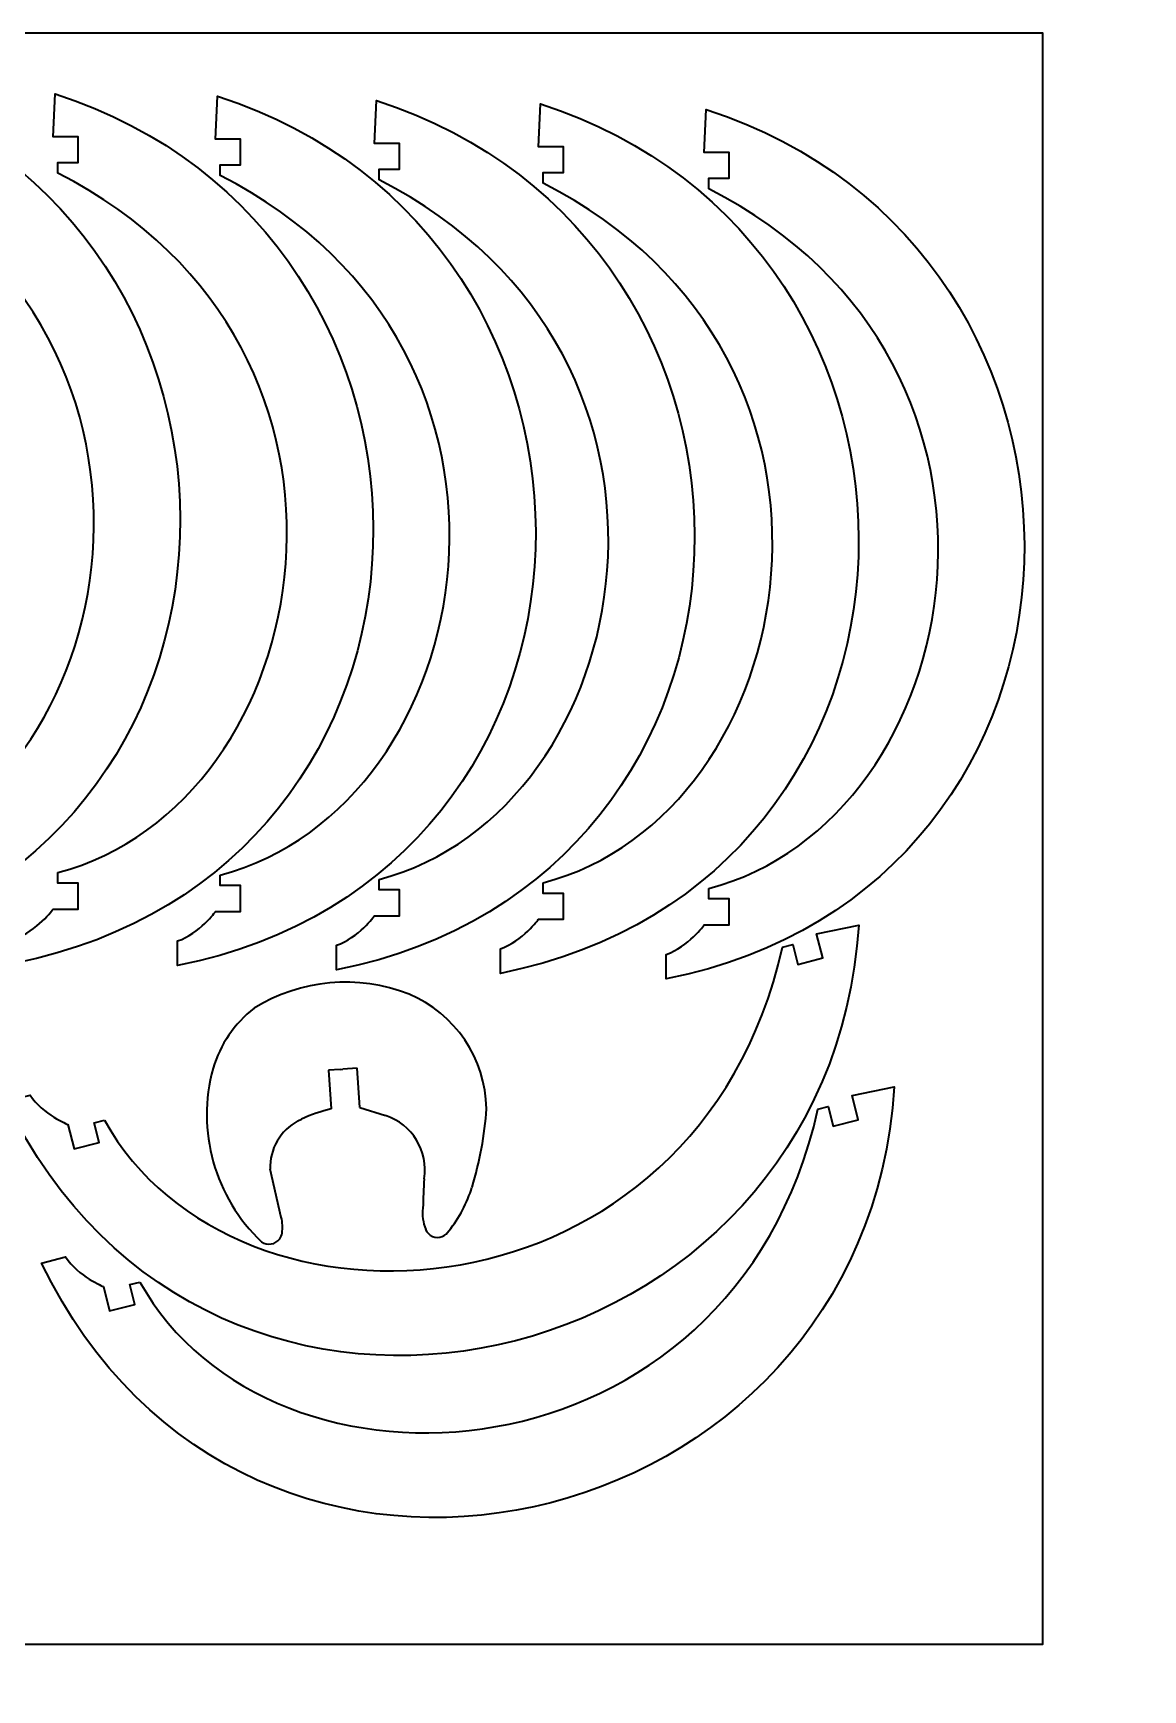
# Model space of a CAD drawing. Header units: millimetres. Extents: x -235 to 259, y -286 to 288.
# Drawn here: x 77.1 to 259.5, y -276.8 to -4.5 of the extents above; entities that cross this region are included whole.
import ezdxf

# ---------------------------------------------------------------- set-up
doc = ezdxf.new("R2010")
doc.units = ezdxf.units.MM
doc.header["$MEASUREMENT"] = 0
doc.layers.add('layer 1', color=7, linetype='Continuous')

msp = doc.modelspace()

# ---------------------------------------------------------------- linework, layer by layer
at = {"layer": 'layer 1', "color": 6, "lineweight": 35}
msp.add_open_spline([(-221.0707, -4.5306), (-221.0707, -4.5306), (242.9947, -4.5306), (242.9947, -4.5306), (242.9947, -4.5306), (242.9947, -4.5306), (242.9947, -269.2984), (242.9947, -269.2984), (242.9947, -269.2984), (242.9947, -269.2984), (-221.0707, -269.2984), (-221.0707, -269.2984), (-221.0707, -269.2984), (-221.0707, -269.2984), (-221.0707, -4.5306), (-221.0707, -4.5306)], degree=3, knots=[0, 0, 0, 0, 0.2, 0.2, 0.2, 0.2, 0.4, 0.4, 0.4, 0.4, 0.6, 0.6, 0.6, 0.6, 1, 1, 1, 1], dxfattribs=at)
at = {"layer": 'layer 1', "color": 1, "lineweight": 35}
for points, knots in [([(22.7468, -140.4767), (22.7468, -140.4767), (22.7468, -142.2187), (22.7468, -142.2187), (22.7468, -142.2187), (22.7468, -142.2187), (26.0886, -142.2187), (26.0886, -142.2187), (26.0886, -142.2187), (26.0886, -142.2187), (26.0886, -146.4838), (26.0886, -146.4838), (26.0886, -146.4838), (26.0886, -146.4838), (21.9724, -146.4838), (21.9724, -146.4838), (21.9724, -146.4838), (21.9724, -146.4838), (19.346, -150.0789), (15.7381, -151.315), (15.7381, -151.315), (15.7381, -151.315), (15.7381, -155.3663), (15.7381, -155.3663), (15.7381, -155.3663), (92.0126, -140.0964), (94.0368, -35.6964), (22.3005, -12.4737), (22.3005, -12.4737), (22.3005, -12.4737), (21.9724, -19.5374), (21.9724, -19.5374), (21.9724, -19.5374), (21.9724, -19.5374), (26.0886, -19.5374), (26.0886, -19.5374), (26.0886, -19.5374), (26.0886, -19.5374), (26.0886, -23.7792), (26.0886, -23.7792), (26.0886, -23.7792), (26.0886, -23.7792), (22.7468, -23.7792), (22.7468, -23.7792), (22.7468, -23.7792), (22.7468, -23.7792), (22.7468, -25.5194), (22.7468, -25.5194), (22.7468, -25.5194), (79.846, -54.5576), (65.5803, -129.2996), (22.7468, -140.4767)], [0, 0, 0, 0, 0.07142857, 0.07142857, 0.07142857, 0.07142857, 0.14285714, 0.14285714, 0.14285714, 0.14285714, 0.21428571, 0.21428571, 0.21428571, 0.21428571, 0.28571429, 0.28571429, 0.28571429, 0.28571429, 0.35714286, 0.35714286, 0.35714286, 0.35714286, 0.42857143, 0.42857143, 0.42857143, 0.42857143, 0.5, 0.5, 0.5, 0.5, 0.57142857, 0.57142857, 0.57142857, 0.57142857, 0.64285714, 0.64285714, 0.64285714, 0.64285714, 0.71428571, 0.71428571, 0.71428571, 0.71428571, 0.78571429, 0.78571429, 0.78571429, 0.78571429, 0.85714286, 0.85714286, 0.85714286, 0.85714286, 1, 1, 1, 1]), ([(49.4478, -140.8735), (49.4478, -140.8735), (49.4478, -142.6141), (49.4478, -142.6141), (49.4478, -142.6141), (49.4478, -142.6141), (52.7897, -142.6141), (52.7897, -142.6141), (52.7897, -142.6141), (52.7897, -142.6141), (52.7897, -146.8792), (52.7897, -146.8792), (52.7897, -146.8792), (52.7897, -146.8792), (48.6735, -146.8792), (48.6735, -146.8792), (48.6735, -146.8792), (48.6735, -146.8792), (46.0467, -150.4744), (42.4392, -151.7105), (42.4392, -151.7105), (42.4392, -151.7105), (42.4392, -155.7632), (42.4392, -155.7632), (42.4392, -155.7632), (118.7136, -140.4918), (120.7392, -36.0918), (49.0012, -12.8706), (49.0012, -12.8706), (49.0012, -12.8706), (48.6735, -19.9328), (48.6735, -19.9328), (48.6735, -19.9328), (48.6735, -19.9328), (52.7897, -19.9328), (52.7897, -19.9328), (52.7897, -19.9328), (52.7897, -19.9328), (52.7897, -24.1746), (52.7897, -24.1746), (52.7897, -24.1746), (52.7897, -24.1746), (49.4478, -24.1746), (49.4478, -24.1746), (49.4478, -24.1746), (49.4478, -24.1746), (49.4478, -25.9163), (49.4478, -25.9163), (49.4478, -25.9163), (106.5466, -54.9545), (92.2814, -129.6951), (49.4478, -140.8735)], [0, 0, 0, 0, 0.07142857, 0.07142857, 0.07142857, 0.07142857, 0.14285714, 0.14285714, 0.14285714, 0.14285714, 0.21428571, 0.21428571, 0.21428571, 0.21428571, 0.28571429, 0.28571429, 0.28571429, 0.28571429, 0.35714286, 0.35714286, 0.35714286, 0.35714286, 0.42857143, 0.42857143, 0.42857143, 0.42857143, 0.5, 0.5, 0.5, 0.5, 0.57142857, 0.57142857, 0.57142857, 0.57142857, 0.64285714, 0.64285714, 0.64285714, 0.64285714, 0.71428571, 0.71428571, 0.71428571, 0.71428571, 0.78571429, 0.78571429, 0.78571429, 0.78571429, 0.85714286, 0.85714286, 0.85714286, 0.85714286, 1, 1, 1, 1]), ([(81.1703, -142.4861), (81.1703, -142.4861), (81.1703, -144.2277), (81.1703, -144.2277), (81.1703, -144.2277), (81.1703, -144.2277), (84.5118, -144.2277), (84.5118, -144.2277), (84.5118, -144.2277), (84.5118, -144.2277), (84.5118, -148.4928), (84.5118, -148.4928), (84.5118, -148.4928), (84.5118, -148.4928), (80.3956, -148.4928), (80.3956, -148.4928), (80.3956, -148.4928), (80.3956, -148.4928), (77.7692, -152.088), (74.1616, -153.3241), (74.1616, -153.3241), (74.1616, -153.3241), (74.1616, -157.3758), (74.1616, -157.3758), (74.1616, -157.3758), (150.4357, -142.1058), (152.4617, -37.7054), (80.7251, -14.4828), (80.7251, -14.4828), (80.7251, -14.4828), (80.3956, -21.5464), (80.3956, -21.5464), (80.3956, -21.5464), (80.3956, -21.5464), (84.5118, -21.5464), (84.5118, -21.5464), (84.5118, -21.5464), (84.5118, -21.5464), (84.5118, -25.7882), (84.5118, -25.7882), (84.5118, -25.7882), (84.5118, -25.7882), (81.1703, -25.7882), (81.1703, -25.7882), (81.1703, -25.7882), (81.1703, -25.7882), (81.1703, -27.5285), (81.1703, -27.5285), (81.1703, -27.5285), (138.2691, -56.5667), (124.0039, -131.3073), (81.1703, -142.4861)], [0, 0, 0, 0, 0.07142857, 0.07142857, 0.07142857, 0.07142857, 0.14285714, 0.14285714, 0.14285714, 0.14285714, 0.21428571, 0.21428571, 0.21428571, 0.21428571, 0.28571429, 0.28571429, 0.28571429, 0.28571429, 0.35714286, 0.35714286, 0.35714286, 0.35714286, 0.42857143, 0.42857143, 0.42857143, 0.42857143, 0.5, 0.5, 0.5, 0.5, 0.57142857, 0.57142857, 0.57142857, 0.57142857, 0.64285714, 0.64285714, 0.64285714, 0.64285714, 0.71428571, 0.71428571, 0.71428571, 0.71428571, 0.78571429, 0.78571429, 0.78571429, 0.78571429, 0.85714286, 0.85714286, 0.85714286, 0.85714286, 1, 1, 1, 1]), ([(107.8724, -142.883), (107.8724, -142.883), (107.8724, -144.6232), (107.8724, -144.6232), (107.8724, -144.6232), (107.8724, -144.6232), (111.2142, -144.6232), (111.2142, -144.6232), (111.2142, -144.6232), (111.2142, -144.6232), (111.2142, -148.8883), (111.2142, -148.8883), (111.2142, -148.8883), (111.2142, -148.8883), (107.0966, -148.8883), (107.0966, -148.8883), (107.0966, -148.8883), (107.0966, -148.8883), (104.4702, -152.4838), (100.8623, -153.7196), (100.8623, -153.7196), (100.8623, -153.7196), (100.8623, -157.7712), (100.8623, -157.7712), (100.8623, -157.7712), (177.1382, -142.5012), (179.1624, -38.1009), (107.4261, -14.8797), (107.4261, -14.8797), (107.4261, -14.8797), (107.0966, -21.9419), (107.0966, -21.9419), (107.0966, -21.9419), (107.0966, -21.9419), (111.2142, -21.9419), (111.2142, -21.9419), (111.2142, -21.9419), (111.2142, -21.9419), (111.2142, -26.1837), (111.2142, -26.1837), (111.2142, -26.1837), (111.2142, -26.1837), (107.8724, -26.1837), (107.8724, -26.1837), (107.8724, -26.1837), (107.8724, -26.1837), (107.8724, -27.9254), (107.8724, -27.9254), (107.8724, -27.9254), (164.9702, -56.9636), (150.7045, -131.7041), (107.8724, -142.883)], [0, 0, 0, 0, 0.07142857, 0.07142857, 0.07142857, 0.07142857, 0.14285714, 0.14285714, 0.14285714, 0.14285714, 0.21428571, 0.21428571, 0.21428571, 0.21428571, 0.28571429, 0.28571429, 0.28571429, 0.28571429, 0.35714286, 0.35714286, 0.35714286, 0.35714286, 0.42857143, 0.42857143, 0.42857143, 0.42857143, 0.5, 0.5, 0.5, 0.5, 0.57142857, 0.57142857, 0.57142857, 0.57142857, 0.64285714, 0.64285714, 0.64285714, 0.64285714, 0.71428571, 0.71428571, 0.71428571, 0.71428571, 0.78571429, 0.78571429, 0.78571429, 0.78571429, 0.85714286, 0.85714286, 0.85714286, 0.85714286, 1, 1, 1, 1]), ([(133.9712, -143.6023), (133.9712, -143.6023), (133.9712, -145.3425), (133.9712, -145.3425), (133.9712, -145.3425), (133.9712, -145.3425), (137.3113, -145.3425), (137.3113, -145.3425), (137.3113, -145.3425), (137.3113, -145.3425), (137.3113, -149.6076), (137.3113, -149.6076), (137.3113, -149.6076), (137.3113, -149.6076), (133.1951, -149.6076), (133.1951, -149.6076), (133.1951, -149.6076), (133.1951, -149.6076), (130.5687, -153.2031), (126.9612, -154.4392), (126.9612, -154.4392), (126.9612, -154.4392), (126.9612, -158.492), (126.9612, -158.492), (126.9612, -158.492), (203.2367, -143.2206), (205.2613, -38.8202), (133.5246, -15.599), (133.5246, -15.599), (133.5246, -15.599), (133.1951, -22.6616), (133.1951, -22.6616), (133.1951, -22.6616), (133.1951, -22.6616), (137.3113, -22.6616), (137.3113, -22.6616), (137.3113, -22.6616), (137.3113, -22.6616), (137.3113, -26.903), (137.3113, -26.903), (137.3113, -26.903), (137.3113, -26.903), (133.9712, -26.903), (133.9712, -26.903), (133.9712, -26.903), (133.9712, -26.903), (133.9712, -28.6447), (133.9712, -28.6447), (133.9712, -28.6447), (191.0687, -57.6829), (176.8034, -132.4234), (133.9712, -143.6023)], [0, 0, 0, 0, 0.07142857, 0.07142857, 0.07142857, 0.07142857, 0.14285714, 0.14285714, 0.14285714, 0.14285714, 0.21428571, 0.21428571, 0.21428571, 0.21428571, 0.28571429, 0.28571429, 0.28571429, 0.28571429, 0.35714286, 0.35714286, 0.35714286, 0.35714286, 0.42857143, 0.42857143, 0.42857143, 0.42857143, 0.5, 0.5, 0.5, 0.5, 0.57142857, 0.57142857, 0.57142857, 0.57142857, 0.64285714, 0.64285714, 0.64285714, 0.64285714, 0.71428571, 0.71428571, 0.71428571, 0.71428571, 0.78571429, 0.78571429, 0.78571429, 0.78571429, 0.85714286, 0.85714286, 0.85714286, 0.85714286, 1, 1, 1, 1]), ([(160.9309, -144.1561), (160.9309, -144.1561), (160.9309, -145.8981), (160.9309, -145.8981), (160.9309, -145.8981), (160.9309, -145.8981), (164.2727, -145.8981), (164.2727, -145.8981), (164.2727, -145.8981), (164.2727, -145.8981), (164.2727, -150.1629), (164.2727, -150.1629), (164.2727, -150.1629), (164.2727, -150.1629), (160.1551, -150.1629), (160.1551, -150.1629), (160.1551, -150.1629), (160.1551, -150.1629), (157.5287, -153.7584), (153.9208, -154.9945), (153.9208, -154.9945), (153.9208, -154.9945), (153.9208, -159.0458), (153.9208, -159.0458), (153.9208, -159.0458), (230.1967, -143.7758), (232.2213, -39.3755), (160.4846, -16.1542), (160.4846, -16.1542), (160.4846, -16.1542), (160.1551, -23.2168), (160.1551, -23.2168), (160.1551, -23.2168), (160.1551, -23.2168), (164.2727, -23.2168), (164.2727, -23.2168), (164.2727, -23.2168), (164.2727, -23.2168), (164.2727, -27.4583), (164.2727, -27.4583), (164.2727, -27.4583), (164.2727, -27.4583), (160.9309, -27.4583), (160.9309, -27.4583), (160.9309, -27.4583), (160.9309, -27.4583), (160.9309, -29.1989), (160.9309, -29.1989), (160.9309, -29.1989), (218.0287, -58.2367), (203.7634, -132.9787), (160.9309, -144.1561)], [0, 0, 0, 0, 0.07142857, 0.07142857, 0.07142857, 0.07142857, 0.14285714, 0.14285714, 0.14285714, 0.14285714, 0.21428571, 0.21428571, 0.21428571, 0.21428571, 0.28571429, 0.28571429, 0.28571429, 0.28571429, 0.35714286, 0.35714286, 0.35714286, 0.35714286, 0.42857143, 0.42857143, 0.42857143, 0.42857143, 0.5, 0.5, 0.5, 0.5, 0.57142857, 0.57142857, 0.57142857, 0.57142857, 0.64285714, 0.64285714, 0.64285714, 0.64285714, 0.71428571, 0.71428571, 0.71428571, 0.71428571, 0.78571429, 0.78571429, 0.78571429, 0.78571429, 0.85714286, 0.85714286, 0.85714286, 0.85714286, 1, 1, 1, 1]), ([(188.1611, -145.0822), (188.1611, -145.0822), (188.1611, -146.8228), (188.1611, -146.8228), (188.1611, -146.8228), (188.1611, -146.8228), (191.5029, -146.8228), (191.5029, -146.8228), (191.5029, -146.8228), (191.5029, -146.8228), (191.5029, -151.0879), (191.5029, -151.0879), (191.5029, -151.0879), (191.5029, -151.0879), (187.3867, -151.0879), (187.3867, -151.0879), (187.3867, -151.0879), (187.3867, -151.0879), (184.7599, -154.683), (181.1524, -155.9191), (181.1524, -155.9191), (181.1524, -155.9191), (181.1524, -159.9719), (181.1524, -159.9719), (181.1524, -159.9719), (257.4269, -144.7005), (259.4511, -40.3005), (187.7145, -17.0789), (187.7145, -17.0789), (187.7145, -17.0789), (187.3867, -24.1415), (187.3867, -24.1415), (187.3867, -24.1415), (187.3867, -24.1415), (191.5029, -24.1415), (191.5029, -24.1415), (191.5029, -24.1415), (191.5029, -24.1415), (191.5029, -28.3829), (191.5029, -28.3829), (191.5029, -28.3829), (191.5029, -28.3829), (188.1611, -28.3829), (188.1611, -28.3829), (188.1611, -28.3829), (188.1611, -28.3829), (188.1611, -30.1249), (188.1611, -30.1249), (188.1611, -30.1249), (245.2599, -59.1628), (230.9947, -133.9037), (188.1611, -145.0822)], [0, 0, 0, 0, 0.07142857, 0.07142857, 0.07142857, 0.07142857, 0.14285714, 0.14285714, 0.14285714, 0.14285714, 0.21428571, 0.21428571, 0.21428571, 0.21428571, 0.28571429, 0.28571429, 0.28571429, 0.28571429, 0.35714286, 0.35714286, 0.35714286, 0.35714286, 0.42857143, 0.42857143, 0.42857143, 0.42857143, 0.5, 0.5, 0.5, 0.5, 0.57142857, 0.57142857, 0.57142857, 0.57142857, 0.64285714, 0.64285714, 0.64285714, 0.64285714, 0.71428571, 0.71428571, 0.71428571, 0.71428571, 0.78571429, 0.78571429, 0.78571429, 0.78571429, 0.85714286, 0.85714286, 0.85714286, 0.85714286, 1, 1, 1, 1]), ([(88.8473, -183.1561), (88.8473, -183.1561), (87.1603, -183.5862), (87.1603, -183.5862), (87.1603, -183.5862), (87.1603, -183.5862), (87.986, -186.8232), (87.986, -186.8232), (87.986, -186.8232), (87.986, -186.8232), (83.8533, -187.8772), (83.8533, -187.8772), (83.8533, -187.8772), (83.8533, -187.8772), (82.8362, -183.888), (82.8362, -183.888), (82.8362, -183.888), (82.8362, -183.888), (78.7033, -182.2313), (76.6145, -179.0414), (76.6145, -179.0414), (76.6145, -179.0414), (72.6882, -180.0416), (72.6882, -180.0416), (72.6882, -180.0416), (106.3288, -250.1796), (207.9938, -226.3495), (212.7727, -151.0987), (212.7727, -151.0987), (212.7727, -151.0987), (205.848, -152.5264), (205.848, -152.5264), (205.848, -152.5264), (205.848, -152.5264), (206.8651, -156.5145), (206.8651, -156.5145), (206.8651, -156.5145), (206.8651, -156.5145), (202.7544, -157.5633), (202.7544, -157.5633), (202.7544, -157.5633), (202.7544, -157.5633), (201.9291, -154.3247), (201.9291, -154.3247), (201.9291, -154.3247), (201.9291, -154.3247), (200.2409, -154.7547), (200.2409, -154.7547), (200.2409, -154.7547), (186.2098, -217.2572), (110.2618, -221.8996), (88.8473, -183.1561)], [0, 0, 0, 0, 0.07142857, 0.07142857, 0.07142857, 0.07142857, 0.14285714, 0.14285714, 0.14285714, 0.14285714, 0.21428571, 0.21428571, 0.21428571, 0.21428571, 0.28571429, 0.28571429, 0.28571429, 0.28571429, 0.35714286, 0.35714286, 0.35714286, 0.35714286, 0.42857143, 0.42857143, 0.42857143, 0.42857143, 0.5, 0.5, 0.5, 0.5, 0.57142857, 0.57142857, 0.57142857, 0.57142857, 0.64285714, 0.64285714, 0.64285714, 0.64285714, 0.71428571, 0.71428571, 0.71428571, 0.71428571, 0.78571429, 0.78571429, 0.78571429, 0.78571429, 0.85714286, 0.85714286, 0.85714286, 0.85714286, 1, 1, 1, 1]), ([(94.6791, -209.77), (94.6791, -209.77), (92.991, -210.2), (92.991, -210.2), (92.991, -210.2), (92.991, -210.2), (93.8163, -213.4386), (93.8163, -213.4386), (93.8163, -213.4386), (93.8163, -213.4386), (89.6851, -214.4926), (89.6851, -214.4926), (89.6851, -214.4926), (89.6851, -214.4926), (88.668, -210.5031), (88.668, -210.5031), (88.668, -210.5031), (88.668, -210.5031), (84.534, -208.8467), (82.4448, -205.6553), (82.4448, -205.6553), (82.4448, -205.6553), (78.5186, -206.6571), (78.5186, -206.6571), (78.5186, -206.6571), (112.1606, -276.7951), (213.8242, -252.9649), (218.6031, -177.7141), (218.6031, -177.7141), (218.6031, -177.7141), (211.6788, -179.1406), (211.6788, -179.1406), (211.6788, -179.1406), (211.6788, -179.1406), (212.6955, -183.1299), (212.6955, -183.1299), (212.6955, -183.1299), (212.6955, -183.1299), (208.5847, -184.1772), (208.5847, -184.1772), (208.5847, -184.1772), (208.5847, -184.1772), (207.7595, -180.939), (207.7595, -180.939), (207.7595, -180.939), (207.7595, -180.939), (206.0728, -181.3702), (206.0728, -181.3702), (206.0728, -181.3702), (192.0416, -243.8723), (116.0921, -248.5136), (94.6791, -209.77)], [0, 0, 0, 0, 0.07142857, 0.07142857, 0.07142857, 0.07142857, 0.14285714, 0.14285714, 0.14285714, 0.14285714, 0.21428571, 0.21428571, 0.21428571, 0.21428571, 0.28571429, 0.28571429, 0.28571429, 0.28571429, 0.35714286, 0.35714286, 0.35714286, 0.35714286, 0.42857143, 0.42857143, 0.42857143, 0.42857143, 0.5, 0.5, 0.5, 0.5, 0.57142857, 0.57142857, 0.57142857, 0.57142857, 0.64285714, 0.64285714, 0.64285714, 0.64285714, 0.71428571, 0.71428571, 0.71428571, 0.71428571, 0.78571429, 0.78571429, 0.78571429, 0.78571429, 0.85714286, 0.85714286, 0.85714286, 0.85714286, 1, 1, 1, 1]), ([(141.6015, -201.1202), (142.0354, -202.2061), (143.2796, -202.7186), (144.345, -202.2847), (144.345, -202.2847), (144.7997, -202.1069), (145.1744, -201.7704), (145.4115, -201.3573)], [0, 0, 0, 0, 0.33333333, 0.33333333, 0.33333333, 0.33333333, 1, 1, 1, 1]), ([(114.6401, -203.1526), (115.6074, -203.843), (116.9497, -203.6062), (117.6401, -202.6594), (117.6401, -202.6594), (117.8369, -202.3825), (117.9555, -202.0667), (118.0147, -201.7319)], [0, 0, 0, 0, 0.33333333, 0.33333333, 0.33333333, 0.33333333, 1, 1, 1, 1])]:
    msp.add_open_spline(points, degree=3, knots=knots, dxfattribs=at)
for points in [[(138.8784, -162.4731), (130.5094, -159.1767), (121.074, -160.0449), (113.4163, -164.7827)], [(151.6087, -181.2832), (151.4708, -173.0331), (146.4769, -165.6509), (138.8784, -162.4731)], [(113.4163, -164.7827), (110.1986, -167.2892), (107.8505, -170.7439), (106.686, -174.652)], [(106.686, -174.652), (103.8832, -184.8953), (106.9421, -195.8504), (114.6401, -203.1526)], [(127.5881, -174.8284), (127.5881, -174.8284), (125.6531, -174.9677), (125.6531, -174.9677)], [(125.6531, -174.9677), (125.6531, -174.9677), (126.1082, -181.3234), (126.1082, -181.3234)], [(127.6075, -174.8284), (127.6075, -174.8284), (128.0029, -174.8093), (128.0029, -174.8093)], [(127.6075, -174.8284), (127.6075, -174.8284), (127.6075, -174.8284), (127.6075, -174.8284)], [(130.351, -174.6315), (130.351, -174.6315), (128.0029, -174.8093), (128.0029, -174.8093)], [(130.8252, -181.0669), (130.8252, -181.0669), (130.351, -174.6315), (130.351, -174.6315)], [(126.1082, -181.3234), (124.4297, -181.7174), (122.8118, -182.2699), (121.2324, -182.9811)], [(130.8252, -181.0669), (130.8252, -181.0669), (135.0296, -182.4283), (135.0296, -182.4283)], [(149.2398, -194.1719), (150.5035, -189.9883), (151.3124, -185.6654), (151.6292, -181.2832)], [(120.6401, -183.2774), (117.7392, -184.8565), (115.963, -187.9351), (116.0413, -191.2505)], [(120.6401, -183.2774), (120.6401, -183.2774), (121.2324, -182.9811), (121.2324, -182.9811)], [(141.3658, -192.7897), (142.0947, -188.2505), (139.4114, -183.8493), (135.0296, -182.4283)], [(117.8962, -199.1454), (117.8962, -199.1454), (116.0413, -191.2311), (116.0413, -191.2311)], [(141.3658, -192.7897), (141.2857, -194.3899), (141.2071, -196.0078), (141.1672, -197.6267)], [(145.4115, -201.3573), (147.1478, -199.2445), (148.4309, -196.7973), (149.2204, -194.1719)], [(141.1672, -197.6062), (141.0102, -198.7912), (141.1672, -199.9941), (141.6219, -201.1202)], [(118.0147, -201.7319), (118.1541, -200.8637), (118.1139, -199.9751), (117.8962, -199.126)]]:
    msp.add_open_spline(points, degree=3, dxfattribs=at)

doc.saveas('drawing.dxf')
